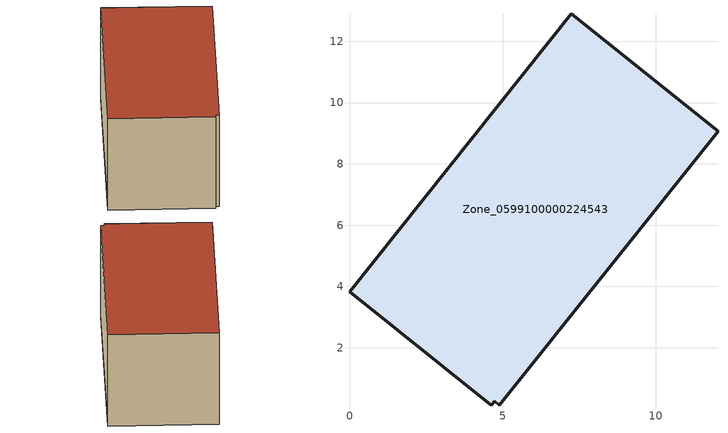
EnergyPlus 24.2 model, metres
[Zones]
Zone_0599100000224543
 floor ground (C_G): 4.74,0.26 4.63,0.13 0,3.82 7.23,12.89 12.02,9.06 4.89,0.13 z0.46
 wall outside (C_F): 12.02,9.06 7.23,12.89 0,3.82 4.63,0.13 4.74,0.26 4.89,0.13 12.02,9.06 z0.46:6.33
 roof outside (C_R): 4.63,0.13 4.74,0.26 4.89,0.13 12.02,9.06 7.23,12.89 0,3.82 z6.33
[BUILDING]
Pand.0599100000224543: North Axis=0; Terrain=City; Loads Convergence Tolerance Value=0.04; Temperature Convergence Tolerance Value=0.4; Solar Distribution=FullExterior; Maximum Number of Warmup Days=25; Minimum Number of Warmup Days=1
[Site:Location]
Rotterdam.The.Hague.AP_ZH_NLD Design_Conditions: Latitude=51.96; Longitude=4.45; Time Zone=1; Elevation=-4.5
[SITE:GROUNDTEMPERATURE:BUILDINGSURFACE]
18, 18, 18, 18, 18, 18, 18, 18, 18, 18, 18, 18
[MATERIAL] Thermal Absorptance=0.9; Solar Absorptance=0.7; Visible Absorptance=0.7
Name | Roughness | Thickness | Conductivity | Density | Specific Heat
G.TI.1946-1964 | MediumSmooth | 0.15 | 1 | 540 | 1210
F.TI.1946-1964 | Rough | 0.3 | 0.857143 | 1920 | 840
R.TI.1946-1964 | MediumRough | 0.2 | 0.277778 | 1500 | 1000
[CONSTRUCTION]
C_G: G.TI.1946-1964
C_F: F.TI.1946-1964
C_R: R.TI.1946-1964
[ZONE]
Zone_0599100000224543: Type=1; Multiplier=1; Ceiling Height=Autocalculate; Volume=Autocalculate; Floor Area=autocalculate; Part of Total Floor Area=Yes
[ZONEINFILTRATION:DESIGNFLOWRATE]
Infil_Zone_0599100000224543: Zone or ZoneList or Space or SpaceList=Zone_0599100000224543; Schedule=AlwaysOn; Design Flow Rate Calculation Method=Flow/Area; Flow Rate per Floor Area=0.003; Constant Term Coefficient=1; Temperature Term Coefficient=0; Velocity Term Coefficient=0; Velocity Squared Term Coefficient=0
[HVACTEMPLATE:ZONE:IDEALLOADSAIRSYSTEM]
Zone_0599100000224543: Maximum Heating Supply Air Temperature=50; Minimum Cooling Supply Air Temperature=13; Maximum Heating Supply Air Humidity Ratio=0.0156; Minimum Cooling Supply Air Humidity Ratio=0.0077; Heating Limit=NoLimit; Cooling Limit=NoLimit; Dehumidification Control Type=ConstantSensibleHeatRatio; Cooling Sensible Heat Ratio=0.7; Dehumidification Setpoint=60; Humidification Control Type=None; Humidification Setpoint=30; Outdoor Air Method=None; Outdoor Air Flow Rate per Person=0.00944; Outdoor Air Flow Rate per Zone Floor Area=0; Outdoor Air Flow Rate per Zone=0; Demand Controlled Ventilation Type=None; Outdoor Air Economizer Type=NoEconomizer; Heat Recovery Type=None; Sensible Heat Recovery Effectiveness=0.7; Latent Heat Recovery Effectiveness=0.65
[ZONECONTROL:THERMOSTAT]
ThermostatControl_Zone_0599100000224543: Zone or ZoneList=Zone_0599100000224543; Control Type Schedule=DualSetpointControlType; Control 1=Thermostat_Zone_0599100000224543; Temperature Difference Between Cutout And Setpoint=0
[THERMOSTATSETPOINT:DUALSETPOINT]
Thermostat_Zone_0599100000224543: Heating Setpoint Temperature Schedule=HeatingSetpoint_Zone_0599100000224543; Cooling Setpoint Temperature Schedule=CoolingSetpoint_Zone_0599100000224543
[SCHEDULE:COMPACT]
HeatingSetpoint_Zone_0599100000224543: Through: 12/31, For: AllDays, Until: 24:00, 21
CoolingSetpoint_Zone_0599100000224543: Through: 12/31, For: AllDays, Until: 24:00, 24
DualSetpointControlType: Through: 12/31, For: AllDays, Until: 24:00, 4
AlwaysOn: Through: 12/31, For: AllDays, Until: 24:00, 1
